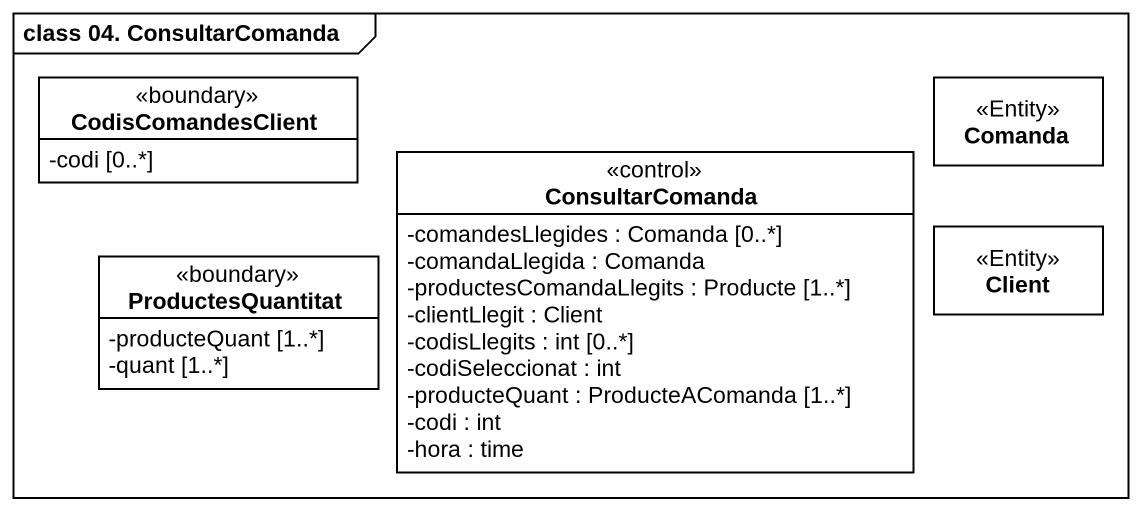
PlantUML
@startuml
mainframe class 04. ConsultarComanda
hide circle
hide empty members
skinparam classAttributeIconSize 0
class CodisComandesClient <<boundary>> {
  -codi [0..*]
}
class Comanda <<Entity>>
class ConsultarComanda <<control>> {
  -comandesLlegides : Comanda [0..*]
  -comandaLlegida : Comanda
  -productesComandaLlegits : Producte [1..*]
  -clientLlegit : Client
  -codisLlegits : int [0..*]
  -codiSeleccionat : int
  -producteQuant : ProducteAComanda [1..*]
  -codi : int
  -hora : time
}
class ProductesQuantitat <<boundary>> {
  -producteQuant [1..*]
  -quant [1..*]
}
class Client <<Entity>>
@enduml
